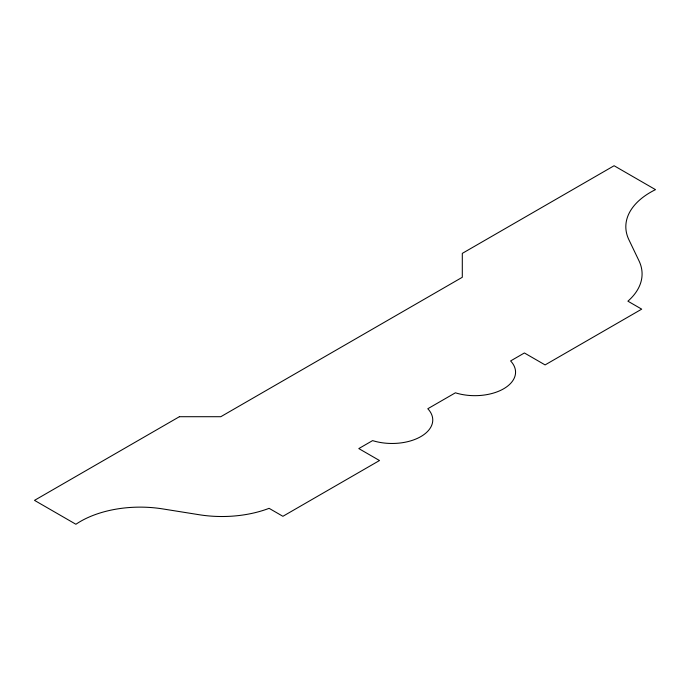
<?xml version="1.0" encoding="UTF-8"?>
<svg xmlns="http://www.w3.org/2000/svg" width="690" height="690" viewBox="0 0 690 690"><rect width="100%" height="100%" fill="white"/><g stroke="black" fill="none" stroke-linecap="round" stroke-linejoin="round"><path stroke-width="1.03" d="M179.4 416.708L34.5 500.362L75.9 524.262A84.344 48.697 0 0 1 162.599 508.892L199.177 514.731A85.482 49.352 0 0 0 269.1 508.332L282.9 516.301L379.5 460.523L358.8 448.578L372.6 440.608A40.693 23.494 0 0 0 420.84 436.589A40.693 23.494 0 0 0 427.8 408.739L455.4 392.808A40.693 23.494 0 0 0 503.64 388.789A40.693 23.494 0 0 0 510.6 360.939L524.4 352.97L545.1 364.915L641.7 309.146L627.9 301.176A85.482 49.352 0 0 0 638.992 260.811L628.875 239.689A84.344 48.697 0 0 1 655.5 189.638L614.1 165.738L462.3 253.377L462.3 277.277L220.8 416.708L179.4 416.708"/></g></svg>
